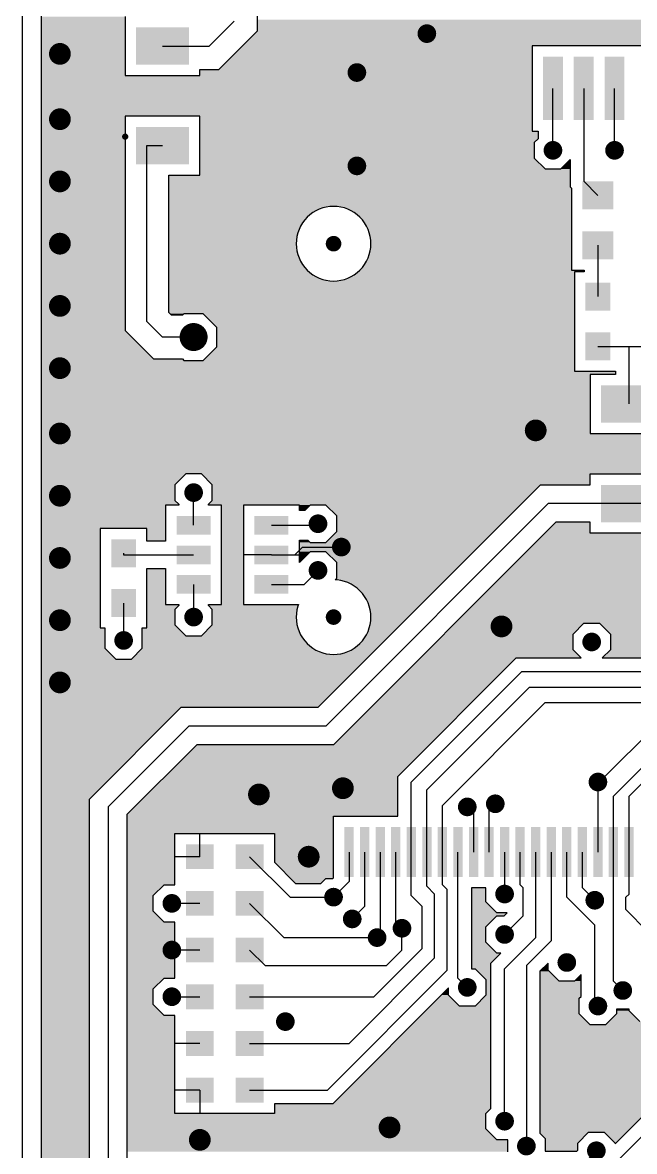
# Model space of a CAD drawing. Extents: x 295 to 953, y 10 to 290.
# Drawn here: x 552.5 to 591.8, y 123.7 to 196.2 of the extents above; entities that cross this region are included whole.
import ezdxf

# ---------------------------------------------------------------- set-up
doc = ezdxf.new("R2010")
doc.units = 0
doc.header["$LTSCALE"] = 5
doc.header["$MEASUREMENT"] = 0
doc.layers.get('0').update_dxf_attribs({"linetype": 'CONTINUOUS', "lineweight": 25})
doc.layers.add('16_COMP_GBR', color=4, linetype='CONTINUOUS')

msp = doc.modelspace()

# ---------------------------------------------------------------- linework, layer by layer
at = {"color": 7}
for points, const_width in [([(578.178, 195.5, 1), (578.778, 195.5, 1)], 0.6), ([(554.528, 194.2, 1), (555.228, 194.2, 1)], 0.7), ([(573.678, 193, 1), (574.278, 193, 1)], 0.6), ([(554.528, 190, 1), (555.228, 190, 1)], 0.7), ([(558.978, 188.88, 1), (559.178, 188.88, 1)], 0.2), ([(586.288, 188, 1), (586.888, 188, 1)], 0.6), ([(590.248, 188, 1), (590.848, 188, 1)], 0.6), ([(573.678, 187, 1), (574.278, 187, 1)], 0.6), ([(554.528, 186, 1), (555.228, 186, 1)], 0.7), ([(554.528, 182, 1), (555.228, 182, 1)], 0.7), ([(572.228, 182, 1), (572.728, 182, 1)], 0.5), ([(554.528, 178, 1), (555.228, 178, 1)], 0.7), ([(563.028, 176, 1), (563.928, 176, 1)], 0.9), ([(554.528, 174, 1), (555.228, 174, 1)], 0.7), ([(585.128, 170, 1), (585.828, 170, 1)], 0.7), ([(554.528, 169.8, 1), (555.228, 169.8, 1)], 0.7), ([(554.528, 165.8, 1), (555.228, 165.8, 1)], 0.7), ([(563.178, 166, 1), (563.778, 166, 1)], 0.6), ([(571.178, 164, 1), (571.778, 164, 1)], 0.6), ([(572.678, 162.5, 1), (573.278, 162.5, 1)], 0.6), ([(554.528, 161.8, 1), (555.228, 161.8, 1)], 0.7), ([(571.178, 161, 1), (571.778, 161, 1)], 0.6), ([(554.528, 157.8, 1), (555.228, 157.8, 1)], 0.7), ([(563.178, 158, 1), (563.778, 158, 1)], 0.6), ([(572.228, 158, 1), (572.728, 158, 1)], 0.5), ([(582.928, 157.4, 1), (583.628, 157.4, 1)], 0.7), ([(558.678, 156.5, 1), (559.278, 156.5, 1)], 0.6), ([(588.778, 156.4, 1), (589.378, 156.4, 1)], 0.6), ([(554.528, 153.8, 1), (555.228, 153.8, 1)], 0.7), ([(567.328, 146.6, 1), (568.028, 146.6, 1)], 0.7), ([(572.728, 147, 1), (573.428, 147, 1)], 0.7), ([(589.178, 147.4, 1), (589.778, 147.4, 1)], 0.6), ([(582.578, 146, 1), (583.178, 146, 1)], 0.6), ([(580.778, 145.8, 1), (581.378, 145.8, 1)], 0.6), ([(570.528, 142.6, 1), (571.228, 142.6, 1)], 0.7), ([(583.178, 140.2, 1), (583.778, 140.2, 1)], 0.6), ([(561.778, 139.6, 1), (562.378, 139.6, 1)], 0.6), ([(572.178, 140, 1), (572.778, 140, 1)], 0.6), ([(588.978, 139.8, 1), (589.578, 139.8, 1)], 0.6), ([(573.378, 138.6, 1), (573.978, 138.6, 1)], 0.6), ([(576.578, 138, 1), (577.178, 138, 1)], 0.6), ([(574.978, 137.4, 1), (575.578, 137.4, 1)], 0.6), ([(583.178, 137.6, 1), (583.778, 137.6, 1)], 0.6), ([(561.778, 136.6, 1), (562.378, 136.6, 1)], 0.6), ([(587.178, 135.8, 1), (587.778, 135.8, 1)], 0.6), ([(580.778, 134.2, 1), (581.378, 134.2, 1)], 0.6), ([(590.778, 134, 1), (591.378, 134, 1)], 0.6), ([(561.778, 133.6, 1), (562.378, 133.6, 1)], 0.6), ([(589.178, 133, 1), (589.778, 133, 1)], 0.6), ([(569.078, 132, 1), (569.678, 132, 1)], 0.6), ([(575.728, 125.2, 1), (576.428, 125.2, 1)], 0.7), ([(583.178, 125.6, 1), (583.778, 125.6, 1)], 0.6), ([(563.528, 124.4, 1), (564.228, 124.4, 1)], 0.7), ([(584.578, 124, 1), (585.178, 124, 1)], 0.6), ([(589.078, 123.7, 1), (589.678, 123.7, 1)], 0.6)]:
    msp.add_lwpolyline(points, format="xyb", close=True, dxfattribs=dict(at, const_width=const_width))
for points in [[(563.178, 195.9), (563.178, 193.5), (559.778, 195.9), (559.778, 193.5)], [(587.228, 194.011), (587.228, 189.941), (585.948, 194.011), (585.948, 189.941)], [(589.208, 194.011), (589.208, 189.941), (587.928, 194.011), (587.928, 189.941)], [(591.188, 194.011), (591.188, 189.941), (589.908, 194.011), (589.908, 189.941)], [(563.178, 189.5), (563.178, 187.1), (559.778, 189.5), (559.778, 187.1)], [(590.478, 186), (590.478, 184.2), (588.478, 186), (588.478, 184.2)], [(590.478, 182.8), (590.478, 181), (588.478, 182.8), (588.478, 181)], [(590.278, 179.5), (590.278, 177.7), (588.678, 179.5), (588.678, 177.7)], [(590.278, 176.3), (590.278, 174.5), (588.678, 176.3), (588.678, 174.5)], [(593.278, 172.9), (593.278, 170.5), (589.678, 172.9), (589.678, 170.5)], [(593.278, 166.5), (593.278, 164.1), (589.678, 166.5), (589.678, 164.1)], [(564.578, 164.5), (564.578, 163.3), (562.378, 164.5), (562.378, 163.3)], [(569.578, 164.5), (569.578, 163.3), (567.378, 164.5), (567.378, 163.3)], [(559.778, 163), (559.778, 161.2), (558.178, 163), (558.178, 161.2)], [(564.578, 162.6), (564.578, 161.4), (562.378, 162.6), (562.378, 161.4)], [(569.578, 162.6), (569.578, 161.4), (567.378, 162.6), (567.378, 161.4)], [(564.578, 160.7), (564.578, 159.5), (562.378, 160.7), (562.378, 159.5)], [(569.578, 160.7), (569.578, 159.5), (567.378, 160.7), (567.378, 159.5)], [(559.778, 159.8), (559.778, 158), (558.178, 159.8), (558.178, 158)], [(573.778, 144.5), (573.778, 141.3), (573.178, 144.5), (573.178, 141.3)], [(574.778, 144.5), (574.778, 141.3), (574.178, 144.5), (574.178, 141.3)], [(575.778, 144.5), (575.778, 141.3), (575.178, 144.5), (575.178, 141.3)], [(576.778, 144.5), (576.778, 141.3), (576.178, 144.5), (576.178, 141.3)], [(577.778, 144.5), (577.778, 141.3), (577.178, 144.5), (577.178, 141.3)], [(578.778, 144.5), (578.778, 141.3), (578.178, 144.5), (578.178, 141.3)], [(579.778, 144.5), (579.778, 141.3), (579.178, 144.5), (579.178, 141.3)], [(580.778, 144.5), (580.778, 141.3), (580.178, 144.5), (580.178, 141.3)], [(581.778, 144.5), (581.778, 141.3), (581.178, 144.5), (581.178, 141.3)], [(582.778, 144.5), (582.778, 141.3), (582.178, 144.5), (582.178, 141.3)], [(583.778, 144.5), (583.778, 141.3), (583.178, 144.5), (583.178, 141.3)], [(584.778, 144.5), (584.778, 141.3), (584.178, 144.5), (584.178, 141.3)], [(585.778, 144.5), (585.778, 141.3), (585.178, 144.5), (585.178, 141.3)], [(586.778, 144.5), (586.778, 141.3), (586.178, 144.5), (586.178, 141.3)], [(587.778, 144.5), (587.778, 141.3), (587.178, 144.5), (587.178, 141.3)], [(588.778, 144.5), (588.778, 141.3), (588.178, 144.5), (588.178, 141.3)], [(589.778, 144.5), (589.778, 141.3), (589.178, 144.5), (589.178, 141.3)], [(590.778, 144.5), (590.778, 141.3), (590.178, 144.5), (590.178, 141.3)], [(591.778, 144.5), (591.778, 141.3), (591.178, 144.5), (591.178, 141.3)], [(564.778, 143.4), (564.778, 141.8), (562.978, 143.4), (562.978, 141.8)], [(567.978, 143.4), (567.978, 141.8), (566.178, 143.4), (566.178, 141.8)], [(564.778, 140.4), (564.778, 138.8), (562.978, 140.4), (562.978, 138.8)], [(567.978, 140.4), (567.978, 138.8), (566.178, 140.4), (566.178, 138.8)], [(564.778, 137.4), (564.778, 135.8), (562.978, 137.4), (562.978, 135.8)], [(567.978, 137.4), (567.978, 135.8), (566.178, 137.4), (566.178, 135.8)], [(564.778, 134.4), (564.778, 132.8), (562.978, 134.4), (562.978, 132.8)], [(567.978, 134.4), (567.978, 132.8), (566.178, 134.4), (566.178, 132.8)], [(564.778, 131.4), (564.778, 129.8), (562.978, 131.4), (562.978, 129.8)], [(567.978, 131.4), (567.978, 129.8), (566.178, 131.4), (566.178, 129.8)], [(564.778, 128.4), (564.778, 126.8), (562.978, 128.4), (562.978, 126.8)], [(567.978, 128.4), (567.978, 126.8), (566.178, 128.4), (566.178, 126.8)]]:
    msp.add_solid(points, dxfattribs=at)
at = {"layer": '16_COMP_GBR', "color": 7}
for p, q in [((552.478, 85), (552.478, 255)), ((553.678, 230.918), (553.678, 110.582)), ((567.578, 195.678), (567.578, 197.8)), ((559.078, 196.6), (559.078, 192.8)), ((566.078, 196.3), (564.478, 194.7)), ((565.1, 193.2), (567.578, 195.678)), ((561.478, 194.7), (564.478, 194.7)), ((585.248, 194.71), (585.248, 189.24)), ((609.708, 194.71), (585.248, 194.71)), ((563.878, 193.2), (565.1, 193.2)), ((563.878, 192.8), (563.878, 193.2)), ((559.078, 192.8), (563.878, 192.8)), ((586.588, 188), (586.588, 191.976)), ((588.568, 191.976), (588.568, 186.01)), ((590.548, 188), (590.548, 191.976)), ((559.078, 190.2), (559.078, 188.88)), ((563.878, 190.2), (559.078, 190.2)), ((563.878, 186.4), (563.878, 190.2)), ((559.078, 188.88), (559.078, 176.42)), ((585.248, 189.24), (585.638, 189.24)), ((585.638, 188.748), (585.388, 188.498)), ((585.638, 189.24), (585.638, 188.748)), ((560.478, 188.3), (561.478, 188.3)), ((560.478, 177), (560.478, 188.3)), ((585.388, 188.498), (585.388, 187.502)), ((585.388, 187.502), (586.09, 186.8)), ((587.086, 186.8), (587.692, 187.408)), ((587.692, 187.408), (587.692, 185.648)), ((586.09, 186.8), (587.086, 186.8)), ((561.878, 186.4), (563.878, 186.4)), ((561.878, 177.58), (561.878, 186.4)), ((589.478, 185.1), (588.568, 186.01)), ((587.692, 185.648), (587.778, 185.562)), ((587.778, 185.562), (587.778, 180.3)), ((571.782, 184.298), (571.56, 184.218)), ((572.01, 184.354), (571.782, 184.298)), ((572.242, 184.39), (572.01, 184.354)), ((572.478, 184.4), (572.242, 184.39)), ((572.714, 184.39), (572.478, 184.4)), ((572.946, 184.354), (572.714, 184.39)), ((573.176, 184.298), (572.946, 184.354)), ((573.396, 184.218), (573.176, 184.298)), ((570.78, 183.698), (570.622, 183.524)), ((570.956, 183.856), (570.78, 183.698)), ((571.144, 183.996), (570.956, 183.856)), ((571.346, 184.118), (571.144, 183.996)), ((571.56, 184.218), (571.346, 184.118)), ((573.61, 184.118), (573.396, 184.218)), ((573.812, 183.996), (573.61, 184.118)), ((574.002, 183.856), (573.812, 183.996)), ((574.176, 183.698), (574.002, 183.856)), ((574.334, 183.524), (574.176, 183.698)), ((570.26, 182.918), (570.18, 182.698)), ((570.36, 183.132), (570.26, 182.918)), ((570.482, 183.334), (570.36, 183.132)), ((570.622, 183.524), (570.482, 183.334)), ((574.474, 183.334), (574.334, 183.524)), ((574.596, 183.132), (574.474, 183.334)), ((574.696, 182.918), (574.596, 183.132)), ((574.776, 182.698), (574.696, 182.918)), ((570.088, 182.236), (570.078, 182)), ((570.124, 182.468), (570.088, 182.236)), ((570.18, 182.698), (570.124, 182.468)), ((574.832, 182.468), (574.776, 182.698)), ((574.868, 182.236), (574.832, 182.468)), ((574.878, 182), (574.868, 182.236)), ((570.078, 182), (570.088, 181.764)), ((570.088, 181.764), (570.124, 181.532)), ((570.124, 181.532), (570.18, 181.304)), ((574.776, 181.304), (574.832, 181.532)), ((574.832, 181.532), (574.868, 181.764)), ((574.868, 181.764), (574.878, 182)), ((589.478, 181.9), (589.478, 178.6)), ((570.18, 181.304), (570.26, 181.082)), ((570.26, 181.082), (570.36, 180.868)), ((570.36, 180.868), (570.482, 180.666)), ((570.482, 180.666), (570.622, 180.478)), ((574.334, 180.478), (574.474, 180.666)), ((574.474, 180.666), (574.596, 180.868)), ((574.596, 180.868), (574.696, 181.082)), ((574.696, 181.082), (574.776, 181.304)), ((570.622, 180.478), (570.78, 180.302)), ((570.78, 180.302), (570.956, 180.144)), ((570.956, 180.144), (571.144, 180.004)), ((571.144, 180.004), (571.346, 179.882)), ((573.61, 179.882), (573.812, 180.004)), ((573.812, 180.004), (574.002, 180.144)), ((574.002, 180.144), (574.176, 180.302)), ((574.176, 180.302), (574.334, 180.478)), ((587.778, 180.3), (588.602, 180.3)), ((587.978, 180.2), (587.978, 173.8)), ((588.602, 180.2), (587.978, 180.2)), ((588.602, 180.3), (588.602, 180.2)), ((571.346, 179.882), (571.56, 179.782)), ((571.56, 179.782), (571.782, 179.702)), ((571.782, 179.702), (571.976, 179.654)), ((571.976, 179.654), (572.01, 179.646)), ((572.01, 179.646), (572.242, 179.61)), ((572.242, 179.61), (572.478, 179.6)), ((572.478, 179.6), (572.714, 179.61)), ((572.714, 179.61), (572.946, 179.646)), ((572.946, 179.646), (573.176, 179.702)), ((573.176, 179.702), (573.396, 179.782)), ((573.396, 179.782), (573.61, 179.882)), ((562.058, 177.4), (561.878, 177.58)), ((562.756, 177.4), (562.058, 177.4)), ((562.856, 177.5), (562.756, 177.4)), ((564.1, 177.5), (562.856, 177.5)), ((564.978, 176.622), (564.1, 177.5)), ((559.078, 176.42), (560.898, 174.6)), ((560.478, 177), (561.478, 176)), ((564.978, 175.378), (564.978, 176.622)), ((563.478, 176), (561.478, 176)), ((564.1, 174.5), (564.978, 175.378)), ((589.478, 175.4), (591.478, 175.4)), ((591.478, 175.4), (593.478, 175.4)), ((591.478, 171.7), (591.478, 175.4)), ((560.898, 174.6), (562.756, 174.6)), ((562.756, 174.6), (562.856, 174.5)), ((562.856, 174.5), (564.1, 174.5)), ((587.978, 173.8), (590.602, 173.8)), ((588.978, 173.6), (588.978, 169.8)), ((590.602, 173.6), (588.978, 173.6)), ((590.602, 173.8), (590.602, 173.6)), ((588.978, 169.8), (593.978, 169.8)), ((562.98, 167.2), (562.278, 166.498)), ((563.976, 167.2), (562.98, 167.2)), ((564.678, 166.498), (563.976, 167.2)), ((588.978, 167.2), (593.978, 167.2)), ((588.978, 166.5), (588.978, 167.2)), ((562.278, 166.498), (562.278, 165.502)), ((564.678, 165.502), (564.678, 166.498)), ((571.48, 152.2), (585.78, 166.5)), ((585.78, 166.5), (588.978, 166.5)), ((562.278, 165.502), (562.528, 165.252)), ((563.478, 163.9), (563.478, 166)), ((564.428, 165.252), (564.678, 165.502)), ((561.678, 165.2), (561.678, 162.876)), ((562.528, 165.2), (561.678, 165.2)), ((562.528, 165.252), (562.528, 165.2)), ((564.428, 165.2), (564.428, 165.252)), ((565.278, 165.2), (564.428, 165.2)), ((565.278, 158.8), (565.278, 165.2)), ((566.678, 165.2), (566.678, 158.8)), ((570.278, 165.2), (566.678, 165.2)), ((570.278, 164.85), (570.278, 165.2)), ((570.63, 164.85), (570.278, 164.85)), ((570.98, 165.2), (570.63, 164.85)), ((571.976, 165.2), (570.98, 165.2)), ((572.678, 164.498), (571.976, 165.2)), ((571.978, 151), (586.278, 165.3)), ((591.478, 165.3), (586.278, 165.3)), ((603.478, 165.3), (591.478, 165.3)), ((571.478, 164), (571.378, 163.9)), ((586.776, 164.1), (572.476, 149.8)), ((572.678, 163.502), (572.678, 164.498)), ((588.978, 164.1), (586.776, 164.1)), ((588.978, 163.4), (588.978, 164.1)), ((557.478, 163.7), (557.478, 157.3)), ((560.478, 163.7), (557.478, 163.7)), ((560.478, 162.876), (560.478, 163.7)), ((568.478, 163.9), (571.378, 163.9)), ((571.976, 162.8), (572.678, 163.502)), ((593.978, 163.4), (588.978, 163.4)), ((561.678, 162.876), (560.478, 162.876)), ((570.278, 162.95), (570.83, 162.95)), ((570.278, 161.498), (570.278, 162.95)), ((570.83, 162.95), (570.98, 162.8)), ((570.98, 162.8), (571.976, 162.8)), ((558.978, 162.1), (558.978, 162)), ((558.978, 162), (563.478, 162)), ((568.478, 162), (566.678, 162)), ((568.478, 162), (569.978, 162)), ((568.478, 162), (570.278, 162)), ((570.478, 162.5), (569.978, 162)), ((570.98, 162.2), (570.278, 161.498)), ((570.478, 162.5), (572.978, 162.5)), ((571.976, 162.2), (570.98, 162.2)), ((572.678, 161.498), (571.976, 162.2)), ((560.478, 161.124), (561.678, 161.124)), ((560.478, 157.3), (560.478, 161.124)), ((561.678, 161.124), (561.678, 158.8)), ((572.678, 160.502), (572.678, 161.498)), ((571.478, 161), (570.578, 160.1)), ((572.572, 160.396), (572.678, 160.502)), ((572.714, 160.39), (572.572, 160.396)), ((572.946, 160.354), (572.714, 160.39)), ((573.176, 160.298), (572.946, 160.354)), ((563.478, 160.1), (563.478, 158)), ((568.478, 160.1), (570.578, 160.1)), ((573.396, 160.218), (573.176, 160.298)), ((573.61, 160.118), (573.396, 160.218)), ((573.812, 159.996), (573.61, 160.118)), ((574.002, 159.856), (573.812, 159.996)), ((574.176, 159.698), (574.002, 159.856)), ((574.334, 159.524), (574.176, 159.698)), ((558.978, 158.9), (558.978, 156.5)), ((574.474, 159.334), (574.334, 159.524)), ((574.596, 159.132), (574.474, 159.334)), ((574.696, 158.918), (574.596, 159.132)), ((574.776, 158.698), (574.696, 158.918)), ((561.678, 158.8), (562.528, 158.8)), ((562.528, 158.748), (562.278, 158.498)), ((562.278, 158.498), (562.278, 157.502)), ((562.528, 158.8), (562.528, 158.748)), ((564.428, 158.8), (565.278, 158.8)), ((564.428, 158.748), (564.428, 158.8)), ((564.678, 158.498), (564.428, 158.748)), ((564.678, 157.502), (564.678, 158.498)), ((566.678, 158.8), (570.218, 158.8)), ((570.088, 158.236), (570.078, 158)), ((570.124, 158.468), (570.088, 158.236)), ((570.18, 158.698), (570.124, 158.468)), ((570.218, 158.8), (570.18, 158.698)), ((574.832, 158.468), (574.776, 158.698)), ((574.868, 158.236), (574.832, 158.468)), ((574.878, 158), (574.868, 158.236)), ((562.278, 157.502), (562.98, 156.8)), ((563.976, 156.8), (564.678, 157.502)), ((570.078, 158), (570.088, 157.764)), ((570.088, 157.764), (570.124, 157.532)), ((570.124, 157.532), (570.18, 157.304)), ((574.776, 157.304), (574.832, 157.532)), ((574.832, 157.532), (574.868, 157.764)), ((574.868, 157.764), (574.878, 158)), ((587.878, 156.898), (588.58, 157.6)), ((588.58, 157.6), (589.576, 157.6)), ((589.576, 157.6), (590.278, 156.898)), ((557.478, 157.3), (557.778, 157.3)), ((557.778, 157.3), (557.778, 156.002)), ((560.178, 157.3), (560.478, 157.3)), ((560.178, 156.002), (560.178, 157.3)), ((562.98, 156.8), (563.976, 156.8)), ((570.18, 157.304), (570.26, 157.082)), ((570.26, 157.082), (570.36, 156.868)), ((570.36, 156.868), (570.482, 156.666)), ((574.474, 156.666), (574.596, 156.868)), ((574.596, 156.868), (574.696, 157.082)), ((574.696, 157.082), (574.776, 157.304)), ((587.878, 155.902), (587.878, 156.898)), ((590.278, 156.898), (590.278, 155.902)), ((557.778, 156.002), (558.48, 155.3)), ((559.476, 155.3), (560.178, 156.002)), ((570.482, 156.666), (570.622, 156.478)), ((570.622, 156.478), (570.78, 156.302)), ((570.78, 156.302), (570.956, 156.144)), ((570.956, 156.144), (571.144, 156.004)), ((571.144, 156.004), (571.346, 155.882)), ((573.61, 155.882), (573.812, 156.004)), ((573.812, 156.004), (574.002, 156.144)), ((574.002, 156.144), (574.176, 156.302)), ((574.176, 156.302), (574.334, 156.478)), ((574.334, 156.478), (574.474, 156.666)), ((558.48, 155.3), (559.476, 155.3)), ((571.346, 155.882), (571.56, 155.782)), ((571.56, 155.782), (571.782, 155.702)), ((571.782, 155.702), (572.01, 155.646)), ((572.01, 155.646), (572.242, 155.61)), ((572.242, 155.61), (572.478, 155.6)), ((572.478, 155.6), (572.714, 155.61)), ((572.714, 155.61), (572.946, 155.646)), ((572.946, 155.646), (573.176, 155.702)), ((573.176, 155.702), (573.396, 155.782)), ((573.396, 155.782), (573.61, 155.882)), ((576.602, 147.762), (584.216, 155.376)), ((584.216, 155.376), (588.406, 155.376)), ((588.406, 155.376), (587.878, 155.902)), ((590.278, 155.902), (589.75, 155.376)), ((589.75, 155.376), (603.04, 155.376)), ((584.578, 154.5), (577.478, 147.4)), ((584.578, 154.5), (602.678, 154.5)), ((585.078, 153.5), (578.478, 146.9)), ((585.078, 153.5), (602.078, 153.5)), ((586.078, 152.5), (579.478, 145.9)), ((586.078, 152.5), (601.978, 152.5)), ((556.778, 146.298), (562.68, 152.2)), ((562.68, 152.2), (571.48, 152.2)), ((557.978, 145.8), (563.178, 151)), ((571.978, 151), (563.178, 151)), ((589.478, 147.3), (593.678, 151.5)), ((594.478, 150.5), (590.478, 146.5)), ((563.676, 149.8), (559.178, 145.302)), ((572.476, 149.8), (563.676, 149.8)), ((594.478, 149.5), (591.478, 146.5)), ((576.602, 145.2), (576.602, 147.762)), ((577.478, 142.9), (577.478, 147.4)), ((589.478, 147.4), (589.478, 147.3)), ((589.478, 147.3), (589.478, 142.9)), ((578.478, 142.9), (578.478, 146.9)), ((556.778, 108.2), (556.778, 146.298)), ((579.478, 142.9), (579.478, 145.9)), ((582.878, 146), (582.478, 145.6)), ((590.478, 142.9), (590.478, 146.5)), ((591.478, 142.9), (591.478, 146.5)), ((557.978, 145.8), (557.978, 90)), ((559.178, 145.302), (559.178, 108.2)), ((572.478, 145.2), (576.602, 145.2)), ((572.478, 141.238), (572.478, 145.2)), ((581.078, 145.8), (581.478, 145.4)), ((581.478, 145.4), (581.478, 142.9)), ((582.478, 142.9), (582.478, 145.6)), ((562.278, 144.1), (568.678, 144.1)), ((562.278, 140.8), (562.278, 144.1)), ((563.878, 142.6), (563.878, 144.1)), ((568.678, 144.1), (568.678, 142.238)), ((563.878, 142.6), (562.278, 142.6)), ((567.078, 142.6), (569.678, 140)), ((568.678, 142.238), (570.04, 140.876)), ((573.478, 142.9), (573.478, 141)), ((574.478, 142.9), (574.478, 139.4)), ((575.478, 142.9), (575.478, 137.4)), ((576.478, 138.4), (576.478, 142.9)), ((577.478, 140.1), (577.478, 142.9)), ((578.478, 140.7), (578.478, 142.9)), ((579.478, 140.8), (579.478, 142.9)), ((580.478, 134.8), (580.478, 142.9)), ((583.478, 142.9), (583.478, 140.2)), ((584.478, 140.8), (584.478, 142.9)), ((585.478, 137.4), (585.478, 142.9)), ((586.478, 142.9), (586.478, 137.2)), ((587.478, 140), (587.478, 142.9)), ((588.478, 140.6), (588.478, 142.9)), ((590.478, 134.6), (590.478, 142.9)), ((591.478, 140.2), (591.478, 142.9)), ((560.878, 140.098), (561.58, 140.8)), ((561.58, 140.8), (562.278, 140.8)), ((570.04, 140.876), (571.656, 140.876)), ((571.656, 140.876), (571.98, 141.2)), ((571.98, 141.2), (572.44, 141.2)), ((572.44, 141.2), (572.478, 141.238)), ((572.478, 140), (573.478, 141)), ((579.478, 140.8), (579.778, 140.5)), ((584.478, 140.8), (584.678, 140.6)), ((560.878, 139.102), (560.878, 140.098)), ((577.478, 140.1), (578.178, 139.4)), ((578.478, 140.7), (578.978, 140.2)), ((578.978, 136.1), (578.978, 140.2)), ((579.778, 135.3), (579.778, 140.5)), ((581.354, 140.6), (581.354, 135.4)), ((582.278, 140.6), (581.354, 140.6)), ((582.278, 139.702), (582.278, 140.6)), ((584.678, 138.8), (584.678, 140.6)), ((589.278, 139.8), (588.478, 140.6)), ((591.478, 140.2), (591.278, 140)), ((563.878, 139.6), (562.078, 139.6)), ((567.078, 139.6), (569.278, 137.4)), ((569.678, 140), (572.478, 140)), ((573.678, 138.6), (574.478, 139.4)), ((578.178, 136.7), (578.178, 139.4)), ((582.98, 139), (582.278, 139.702)), ((587.478, 140), (589.278, 138.2)), ((591.278, 139.2), (591.278, 140)), ((561.58, 138.4), (560.878, 139.102)), ((582.278, 138.098), (582.98, 138.8)), ((583.64, 139), (582.98, 139)), ((582.98, 138.8), (583.44, 138.8)), ((583.44, 138.8), (583.64, 139)), ((583.478, 137.6), (584.678, 138.8)), ((591.278, 139.2), (592.678, 137.8)), ((562.278, 138.4), (561.58, 138.4)), ((562.278, 134.8), (562.278, 138.4)), ((576.878, 138), (576.478, 138.4)), ((576.878, 136.6), (576.878, 138)), ((582.278, 137.102), (582.278, 138.098)), ((589.278, 133), (589.278, 138.2)), ((569.278, 137.4), (575.278, 137.4)), ((575.478, 137.4), (575.278, 137.4)), ((585.478, 137.4), (583.478, 135.4)), ((584.878, 135.6), (586.478, 137.2)), ((563.878, 136.6), (562.278, 136.6)), ((567.078, 136.6), (568.078, 135.6)), ((578.178, 136.7), (575.078, 133.6)), ((576.878, 136.6), (575.878, 135.6)), ((582.98, 136.4), (582.278, 137.102)), ((578.978, 136.1), (573.478, 130.6)), ((582.602, 135.762), (583.24, 136.4)), ((582.602, 126.422), (582.602, 135.762)), ((583.24, 136.4), (582.98, 136.4)), ((586.278, 135.762), (585.754, 135.238)), ((586.278, 135.302), (586.278, 135.762)), ((568.078, 135.6), (575.878, 135.6)), ((579.778, 135.3), (572.078, 127.6)), ((581.354, 135.4), (581.576, 135.4)), ((581.576, 135.4), (582.278, 134.698)), ((583.478, 125.6), (583.478, 135.4)), ((584.878, 135.6), (584.878, 124)), ((585.754, 135.238), (585.754, 124.822)), ((586.98, 134.6), (586.278, 135.302)), ((588.402, 135.028), (587.976, 134.6)), ((588.402, 133.622), (588.402, 135.028)), ((560.878, 134.098), (561.58, 134.8)), ((561.58, 134.8), (562.278, 134.8)), ((581.078, 134.2), (580.478, 134.8)), ((582.278, 134.698), (582.278, 133.702)), ((587.976, 134.6), (586.98, 134.6)), ((591.078, 134), (590.478, 134.6)), ((560.878, 133.102), (560.878, 134.098)), ((562.078, 133.6), (563.878, 133.6)), ((567.078, 133.6), (575.078, 133.6)), ((579.878, 134.162), (572.44, 126.724)), ((579.878, 133.702), (579.878, 134.162)), ((580.58, 133), (579.878, 133.702)), ((582.278, 133.702), (581.576, 133)), ((588.278, 133.498), (588.402, 133.622)), ((561.58, 132.4), (560.878, 133.102)), ((581.576, 133), (580.58, 133)), ((588.278, 132.502), (588.278, 133.498)), ((589.478, 133), (589.278, 133)), ((590.578, 124.138), (599.316, 132.876)), ((590.678, 132.8), (590.678, 132.502)), ((591.478, 132.8), (590.678, 132.8)), ((591.478, 132.702), (591.478, 132.8)), ((562.278, 132.4), (561.58, 132.4)), ((562.278, 126.1), (562.278, 132.4)), ((588.98, 131.8), (588.278, 132.502)), ((590.678, 132.502), (589.976, 131.8)), ((592.18, 132), (591.478, 132.702)), ((599.678, 132), (578.478, 110.8)), ((589.976, 131.8), (588.98, 131.8)), ((563.878, 130.6), (562.278, 130.6)), ((567.078, 130.6), (573.478, 130.6)), ((563.878, 127.6), (562.278, 127.6)), ((563.878, 127.6), (563.878, 126.1)), ((567.078, 127.6), (572.078, 127.6)), ((568.678, 126.724), (568.678, 126.1)), ((572.44, 126.724), (568.678, 126.724)), ((582.278, 126.098), (582.602, 126.422)), ((568.678, 126.1), (562.278, 126.1)), ((582.278, 125.102), (582.278, 126.098)), ((582.98, 124.4), (582.278, 125.102)), ((585.754, 124.822), (586.078, 124.498)), ((588.178, 124.198), (588.88, 124.9)), ((588.88, 124.9), (589.876, 124.9)), ((589.876, 124.9), (590.578, 124.198)), ((583.678, 124.4), (582.98, 124.4)), ((583.678, 123.638), (583.678, 124.4)), ((586.078, 124.498), (586.078, 123.676)), ((588.178, 123.738), (588.178, 124.198)), ((590.578, 124.198), (590.578, 124.138)), ((586.078, 123.676), (588.116, 123.676)), ((588.116, 123.676), (588.178, 123.738)), ((589.378, 123.7), (588.478, 122.8))]:
    msp.add_line(p, q, dxfattribs=at)
for points in [[(553.678, 192.8), (553.678, 196.6), (559.078, 192.8), (559.078, 196.6)], [(567.578, 195.698), (567.578, 196.4), (622.078, 195.698), (622.78, 196.4)], [(566.61, 194.71), (567.578, 195.678), (622.078, 194.71), (622.078, 195.678)], [(567.578, 195.678), (567.578, 195.698), (622.078, 195.678), (622.078, 195.698)], [(565.1, 193.2), (566.61, 194.71), (585.248, 193.2), (585.248, 194.71)], [(566.61, 194.71), (566.61, 194.71), (585.248, 194.71), (609.708, 194.71)], [(563.878, 192.8), (563.878, 193.2), (585.248, 192.8), (585.248, 193.2)], [(553.678, 190.2), (553.678, 192.8), (585.248, 190.2), (585.248, 192.8)], [(553.678, 176.42), (553.678, 190.2), (559.078, 176.42), (559.078, 190.2)], [(553.678, 190.2), (553.678, 190.2), (559.078, 190.2), (563.878, 190.2)], [(563.878, 189.24), (563.878, 190.2), (585.248, 189.24), (585.248, 190.2)], [(563.878, 188.748), (563.878, 189.24), (585.638, 188.748), (585.638, 189.24)], [(563.878, 189.24), (563.878, 189.24), (585.638, 189.24), (585.248, 189.24)], [(563.878, 188.498), (563.878, 188.748), (585.388, 188.498), (585.638, 188.748)], [(563.878, 187.502), (563.878, 188.498), (585.388, 187.502), (585.388, 188.498)], [(563.878, 186.8), (563.878, 187.502), (586.09, 186.8), (585.388, 187.502)], [(587.086, 186.8), (587.692, 187.408), (587.692, 186.8), (587.692, 187.408)], [(563.878, 186.4), (563.878, 186.8), (587.692, 186.4), (587.692, 186.8)], [(561.878, 185.648), (561.878, 186.4), (587.692, 185.648), (587.692, 186.4)], [(561.878, 185.562), (561.878, 185.648), (587.778, 185.562), (587.692, 185.648)], [(561.878, 184.4), (561.878, 185.562), (587.778, 184.4), (587.778, 185.562)], [(561.878, 184.39), (561.878, 184.4), (572.242, 184.39), (572.478, 184.4)], [(561.878, 184.354), (561.878, 184.39), (572.01, 184.354), (572.242, 184.39)], [(561.878, 184.298), (561.878, 184.354), (571.782, 184.298), (572.01, 184.354)], [(561.878, 184.218), (561.878, 184.298), (571.56, 184.218), (571.782, 184.298)], [(572.714, 184.39), (572.478, 184.4), (587.778, 184.39), (587.778, 184.4)], [(572.946, 184.354), (572.714, 184.39), (587.778, 184.354), (587.778, 184.39)], [(573.176, 184.298), (572.946, 184.354), (587.778, 184.298), (587.778, 184.354)], [(573.396, 184.218), (573.176, 184.298), (587.778, 184.218), (587.778, 184.298)], [(561.878, 184.118), (561.878, 184.218), (571.346, 184.118), (571.56, 184.218)], [(561.878, 183.996), (561.878, 184.118), (571.144, 183.996), (571.346, 184.118)], [(561.878, 183.856), (561.878, 183.996), (570.956, 183.856), (571.144, 183.996)], [(561.878, 183.698), (561.878, 183.856), (570.78, 183.698), (570.956, 183.856)], [(561.878, 183.524), (561.878, 183.698), (570.622, 183.524), (570.78, 183.698)], [(573.61, 184.118), (573.396, 184.218), (587.778, 184.118), (587.778, 184.218)], [(573.812, 183.996), (573.61, 184.118), (587.778, 183.996), (587.778, 184.118)], [(574.002, 183.856), (573.812, 183.996), (587.778, 183.856), (587.778, 183.996)], [(574.176, 183.698), (574.002, 183.856), (587.778, 183.698), (587.778, 183.856)], [(574.334, 183.524), (574.176, 183.698), (587.778, 183.524), (587.778, 183.698)], [(561.878, 183.334), (561.878, 183.524), (570.482, 183.334), (570.622, 183.524)], [(561.878, 183.132), (561.878, 183.334), (570.36, 183.132), (570.482, 183.334)], [(561.878, 182.918), (561.878, 183.132), (570.26, 182.918), (570.36, 183.132)], [(561.878, 182.698), (561.878, 182.918), (570.18, 182.698), (570.26, 182.918)], [(574.474, 183.334), (574.334, 183.524), (587.778, 183.334), (587.778, 183.524)], [(574.596, 183.132), (574.474, 183.334), (587.778, 183.132), (587.778, 183.334)], [(574.696, 182.918), (574.596, 183.132), (587.778, 182.918), (587.778, 183.132)], [(574.776, 182.698), (574.696, 182.918), (587.778, 182.698), (587.778, 182.918)], [(561.878, 182.468), (561.878, 182.698), (570.124, 182.468), (570.18, 182.698)], [(561.878, 182.236), (561.878, 182.468), (570.088, 182.236), (570.124, 182.468)], [(561.878, 182), (561.878, 182.236), (570.078, 182), (570.088, 182.236)], [(574.832, 182.468), (574.776, 182.698), (587.778, 182.468), (587.778, 182.698)], [(574.868, 182.236), (574.832, 182.468), (587.778, 182.236), (587.778, 182.468)], [(574.878, 182), (574.868, 182.236), (587.778, 182), (587.778, 182.236)], [(561.878, 181.764), (561.878, 182), (570.088, 181.764), (570.078, 182)], [(561.878, 181.532), (561.878, 181.764), (570.124, 181.532), (570.088, 181.764)], [(561.878, 181.304), (561.878, 181.532), (570.18, 181.304), (570.124, 181.532)], [(574.776, 181.304), (574.832, 181.532), (587.778, 181.304), (587.778, 181.532)], [(574.832, 181.532), (574.868, 181.764), (587.778, 181.532), (587.778, 181.764)], [(574.868, 181.764), (574.878, 182), (587.778, 181.764), (587.778, 182)], [(561.878, 181.082), (561.878, 181.304), (570.26, 181.082), (570.18, 181.304)], [(561.878, 180.868), (561.878, 181.082), (570.36, 180.868), (570.26, 181.082)], [(561.878, 180.666), (561.878, 180.868), (570.482, 180.666), (570.36, 180.868)], [(561.878, 180.478), (561.878, 180.666), (570.622, 180.478), (570.482, 180.666)], [(574.334, 180.478), (574.474, 180.666), (587.778, 180.478), (587.778, 180.666)], [(574.474, 180.666), (574.596, 180.868), (587.778, 180.666), (587.778, 180.868)], [(574.596, 180.868), (574.696, 181.082), (587.778, 180.868), (587.778, 181.082)], [(574.696, 181.082), (574.776, 181.304), (587.778, 181.082), (587.778, 181.304)], [(561.878, 180.302), (561.878, 180.478), (570.78, 180.302), (570.622, 180.478)], [(561.878, 180.144), (561.878, 180.302), (570.956, 180.144), (570.78, 180.302)], [(561.878, 180.004), (561.878, 180.144), (571.144, 180.004), (570.956, 180.144)], [(561.878, 179.882), (561.878, 180.004), (571.346, 179.882), (571.144, 180.004)], [(573.61, 179.882), (573.812, 180.004), (587.978, 179.882), (587.978, 180.004)], [(573.812, 180.004), (574.002, 180.144), (587.978, 180.004), (587.978, 180.144)], [(574.002, 180.144), (574.063, 180.2), (587.978, 180.144), (587.978, 180.2)], [(574.063, 180.2), (574.173, 180.3), (588.602, 180.2), (588.602, 180.3)], [(574.063, 180.2), (574.063, 180.2), (587.978, 180.2), (588.602, 180.2)], [(574.173, 180.3), (574.176, 180.302), (587.778, 180.3), (587.778, 180.302)], [(574.173, 180.3), (574.173, 180.3), (588.602, 180.3), (587.778, 180.3)], [(574.176, 180.302), (574.334, 180.478), (587.778, 180.302), (587.778, 180.478)], [(561.878, 179.782), (561.878, 179.882), (571.56, 179.782), (571.346, 179.882)], [(561.878, 179.702), (561.878, 179.782), (571.782, 179.702), (571.56, 179.782)], [(561.878, 179.654), (561.878, 179.702), (571.976, 179.654), (571.782, 179.702)], [(561.878, 179.646), (561.878, 179.654), (572.01, 179.646), (571.976, 179.654)], [(561.878, 179.61), (561.878, 179.646), (572.242, 179.61), (572.01, 179.646)], [(561.878, 179.6), (561.878, 179.61), (572.478, 179.6), (572.242, 179.61)], [(561.878, 177.58), (561.878, 179.6), (587.978, 177.58), (587.978, 179.6)], [(572.478, 179.6), (572.714, 179.61), (587.978, 179.6), (587.978, 179.61)], [(572.714, 179.61), (572.946, 179.646), (587.978, 179.61), (587.978, 179.646)], [(572.946, 179.646), (573.176, 179.702), (587.978, 179.646), (587.978, 179.702)], [(573.176, 179.702), (573.396, 179.782), (587.978, 179.702), (587.978, 179.782)], [(573.396, 179.782), (573.61, 179.882), (587.978, 179.782), (587.978, 179.882)], [(561.958, 177.5), (561.878, 177.58), (587.978, 177.5), (587.978, 177.58)], [(562.058, 177.4), (561.958, 177.5), (562.756, 177.4), (562.856, 177.5)], [(561.958, 177.5), (561.958, 177.5), (562.856, 177.5), (564.1, 177.5)], [(564.978, 176.622), (564.1, 177.5), (587.978, 176.622), (587.978, 177.5)], [(553.678, 174.6), (553.678, 176.42), (560.898, 174.6), (559.078, 176.42)], [(564.978, 175.378), (564.978, 176.622), (587.978, 175.378), (587.978, 176.622)], [(564.1, 174.5), (564.978, 175.378), (587.978, 174.5), (587.978, 175.378)], [(553.678, 174.5), (553.678, 174.6), (562.856, 174.5), (562.756, 174.6)], [(553.678, 174.6), (553.678, 174.6), (562.756, 174.6), (560.898, 174.6)], [(553.678, 173.8), (553.678, 174.5), (587.978, 173.8), (587.978, 174.5)], [(553.678, 174.5), (553.678, 174.5), (563.976, 174.5), (562.856, 174.5)], [(553.678, 173.6), (553.678, 173.8), (590.602, 173.6), (590.602, 173.8)], [(553.678, 173.8), (553.678, 173.8), (590.602, 173.8), (587.978, 173.8)], [(553.678, 169.8), (553.678, 173.6), (588.978, 169.8), (588.978, 173.6)], [(553.678, 173.6), (553.678, 173.6), (588.978, 173.6), (590.602, 173.6)], [(553.678, 169.6), (553.678, 169.8), (619.84, 169.6), (620.04, 169.8)], [(553.678, 168.898), (553.678, 169.6), (614.678, 168.898), (615.38, 169.6)], [(553.678, 169.6), (553.678, 169.6), (615.38, 169.6), (616.376, 169.6)], [(553.678, 167.902), (553.678, 168.898), (614.678, 167.902), (614.678, 168.898)], [(553.678, 167.2), (553.678, 167.902), (615.38, 167.2), (614.678, 167.902)], [(553.678, 166.498), (553.678, 167.2), (562.278, 166.498), (562.98, 167.2)], [(553.678, 167.2), (553.678, 167.2), (562.98, 167.2), (563.976, 167.2)], [(564.676, 166.5), (563.976, 167.2), (588.978, 166.5), (588.978, 167.2)], [(563.976, 167.2), (563.976, 167.2), (588.978, 167.2), (593.978, 167.2)], [(553.678, 165.502), (553.678, 166.498), (562.278, 165.502), (562.278, 166.498)], [(564.678, 166.498), (564.676, 166.5), (585.778, 166.498), (585.78, 166.5)], [(564.676, 166.5), (564.676, 166.5), (585.78, 166.5), (588.978, 166.5)], [(564.678, 165.502), (564.678, 166.498), (584.782, 165.502), (585.778, 166.498)], [(553.678, 165.252), (553.678, 165.502), (562.528, 165.252), (562.278, 165.502)], [(564.428, 165.252), (564.678, 165.502), (584.532, 165.252), (584.782, 165.502)], [(553.678, 165.2), (553.678, 165.252), (562.528, 165.2), (562.528, 165.252)], [(553.678, 163.7), (553.678, 165.2), (561.678, 163.7), (561.678, 165.2)], [(553.678, 165.2), (553.678, 165.2), (561.678, 165.2), (562.528, 165.2)], [(564.428, 165.2), (564.428, 165.252), (584.48, 165.2), (584.532, 165.252)], [(565.278, 158.8), (565.278, 165.2), (566.678, 158.8), (566.678, 165.2)], [(565.278, 165.2), (565.278, 165.2), (566.678, 165.2), (570.278, 165.2)], [(570.278, 164.85), (570.278, 165.2), (570.63, 164.85), (570.98, 165.2)], [(570.278, 165.2), (570.278, 165.2), (570.98, 165.2), (571.976, 165.2)], [(572.678, 164.498), (571.976, 165.2), (583.778, 164.498), (584.48, 165.2)], [(572.678, 163.502), (572.678, 164.498), (582.782, 163.502), (583.778, 164.498)], [(586.076, 163.4), (586.776, 164.1), (588.978, 163.4), (588.978, 164.1)], [(586.776, 164.1), (586.776, 164.1), (588.978, 164.1), (586.776, 164.1)], [(553.678, 157.3), (553.678, 163.7), (557.478, 157.3), (557.478, 163.7)], [(553.678, 163.7), (553.678, 163.7), (557.478, 163.7), (560.478, 163.7)], [(560.478, 162.876), (560.478, 163.7), (561.678, 162.876), (561.678, 163.7)], [(571.976, 162.8), (572.678, 163.502), (582.08, 162.8), (582.782, 163.502)], [(583.638, 160.962), (586.076, 163.4), (611.202, 160.962), (613.64, 163.4)], [(570.278, 162.8), (570.278, 162.95), (570.98, 162.8), (570.83, 162.95)], [(570.278, 162.95), (570.278, 162.95), (570.83, 162.95), (570.278, 162.95)], [(570.278, 162.2), (570.278, 162.8), (581.48, 162.2), (582.08, 162.8)], [(570.278, 161.498), (570.278, 162.2), (570.278, 161.498), (570.98, 162.2)], [(570.278, 162.2), (570.278, 162.2), (570.98, 162.2), (571.976, 162.2)], [(572.678, 161.498), (571.976, 162.2), (580.778, 161.498), (581.48, 162.2)], [(560.478, 158.8), (560.478, 161.124), (561.678, 158.8), (561.678, 161.124)], [(560.478, 161.124), (560.478, 161.124), (561.678, 161.124), (560.478, 161.124)], [(572.678, 160.502), (572.678, 161.498), (579.782, 160.502), (580.778, 161.498)], [(572.572, 160.396), (572.678, 160.502), (579.676, 160.396), (579.782, 160.502)], [(572.714, 160.39), (572.572, 160.396), (579.67, 160.39), (579.676, 160.396)], [(572.946, 160.354), (572.714, 160.39), (579.634, 160.354), (579.67, 160.39)], [(573.176, 160.298), (572.946, 160.354), (579.578, 160.298), (579.634, 160.354)], [(582.776, 160.1), (583.638, 160.962), (611.202, 160.1), (611.202, 160.962)], [(573.396, 160.218), (573.176, 160.298), (579.498, 160.218), (579.578, 160.298)], [(573.61, 160.118), (573.396, 160.218), (579.398, 160.118), (579.498, 160.218)], [(573.812, 159.996), (573.61, 160.118), (579.276, 159.996), (579.398, 160.118)], [(574.002, 159.856), (573.812, 159.996), (579.136, 159.856), (579.276, 159.996)], [(574.176, 159.698), (574.002, 159.856), (578.978, 159.698), (579.136, 159.856)], [(574.334, 159.524), (574.176, 159.698), (578.804, 159.524), (578.978, 159.698)], [(582.074, 159.398), (582.776, 160.1), (594.278, 159.398), (594.98, 160.1)], [(582.776, 160.1), (582.776, 160.1), (594.98, 160.1), (595.976, 160.1)], [(574.474, 159.334), (574.334, 159.524), (578.614, 159.334), (578.804, 159.524)], [(574.596, 159.132), (574.474, 159.334), (578.412, 159.132), (578.614, 159.334)], [(574.696, 158.918), (574.596, 159.132), (578.198, 158.918), (578.412, 159.132)], [(574.776, 158.698), (574.696, 158.918), (577.978, 158.698), (578.198, 158.918)], [(581.078, 158.402), (582.074, 159.398), (594.278, 158.402), (594.278, 159.398)], [(560.478, 158.748), (560.478, 158.8), (562.528, 158.748), (562.528, 158.8)], [(560.478, 158.8), (560.478, 158.8), (562.528, 158.8), (561.678, 158.8)], [(560.478, 158.498), (560.478, 158.748), (562.278, 158.498), (562.528, 158.748)], [(560.478, 157.502), (560.478, 158.498), (562.278, 157.502), (562.278, 158.498)], [(564.428, 158.748), (564.428, 158.8), (570.198, 158.748), (570.218, 158.8)], [(564.428, 158.8), (564.428, 158.8), (570.218, 158.8), (566.914, 158.8)], [(564.428, 158.8), (564.505, 158.8), (566.914, 158.8), (566.678, 158.8)], [(564.478, 158.698), (564.428, 158.748), (570.18, 158.698), (570.198, 158.748)], [(564.678, 158.498), (564.478, 158.698), (570.131, 158.498), (570.18, 158.698)], [(564.678, 158.468), (564.678, 158.498), (570.124, 158.468), (570.131, 158.498)], [(564.678, 158.236), (564.678, 158.468), (570.088, 158.236), (570.124, 158.468)], [(564.678, 158), (564.678, 158.236), (570.078, 158), (570.088, 158.236)], [(574.832, 158.468), (574.776, 158.698), (577.748, 158.468), (577.978, 158.698)], [(574.868, 158.236), (574.832, 158.468), (577.516, 158.236), (577.748, 158.468)], [(574.878, 158), (574.868, 158.236), (577.28, 158), (577.516, 158.236)], [(580.376, 157.7), (581.078, 158.402), (594.98, 157.7), (594.278, 158.402)], [(560.478, 157.3), (560.478, 157.502), (562.48, 157.3), (562.278, 157.502)], [(564.48, 157.304), (564.678, 157.502), (570.18, 157.304), (570.131, 157.502)], [(564.678, 157.764), (564.678, 158), (570.088, 157.764), (570.078, 158)], [(564.678, 157.532), (564.678, 157.764), (570.124, 157.532), (570.088, 157.764)], [(564.678, 157.502), (564.678, 157.532), (570.131, 157.502), (570.124, 157.532)], [(574.776, 157.304), (574.832, 157.532), (576.584, 157.304), (576.812, 157.532)], [(574.832, 157.532), (574.868, 157.764), (576.812, 157.532), (577.044, 157.764)], [(574.868, 157.764), (574.878, 158), (577.044, 157.764), (577.28, 158)], [(579.574, 156.898), (580.276, 157.6), (587.878, 156.898), (588.58, 157.6)], [(580.276, 157.6), (580.376, 157.7), (611.202, 157.6), (611.202, 157.7)], [(580.276, 157.6), (580.276, 157.6), (588.58, 157.6), (589.576, 157.6)], [(590.278, 156.898), (589.576, 157.6), (611.202, 156.898), (611.202, 157.6)], [(553.678, 156.002), (553.678, 157.3), (557.778, 156.002), (557.778, 157.3)], [(553.678, 157.3), (553.678, 157.3), (557.778, 157.3), (557.478, 157.3)], [(560.178, 156.8), (560.178, 157.3), (562.98, 156.8), (562.48, 157.3)], [(560.178, 156.666), (560.178, 156.8), (570.482, 156.666), (570.401, 156.8)], [(563.976, 156.8), (564.044, 156.868), (570.401, 156.8), (570.36, 156.868)], [(564.044, 156.868), (564.258, 157.082), (570.36, 156.868), (570.26, 157.082)], [(564.258, 157.082), (564.48, 157.304), (570.26, 157.082), (570.18, 157.304)], [(574.474, 156.666), (574.596, 156.868), (575.946, 156.666), (576.148, 156.868)], [(574.596, 156.868), (574.696, 157.082), (576.148, 156.868), (576.362, 157.082)], [(574.696, 157.082), (574.776, 157.304), (576.362, 157.082), (576.584, 157.304)], [(578.578, 155.902), (579.574, 156.898), (587.878, 155.902), (587.878, 156.898)], [(590.278, 156), (590.278, 156.898), (611.202, 156), (611.202, 156.898)], [(553.678, 155.3), (553.678, 156.002), (558.48, 155.3), (557.778, 156.002)], [(560.058, 155.882), (560.178, 156.002), (571.346, 155.882), (571.147, 156.002)], [(560.178, 156.478), (560.178, 156.666), (570.622, 156.478), (570.482, 156.666)], [(560.178, 156.302), (560.178, 156.478), (570.78, 156.302), (570.622, 156.478)], [(560.178, 156.144), (560.178, 156.302), (570.956, 156.144), (570.78, 156.302)], [(560.178, 156.004), (560.178, 156.144), (571.144, 156.004), (570.956, 156.144)], [(560.178, 156.002), (560.178, 156.004), (571.147, 156.002), (571.144, 156.004)], [(573.61, 155.882), (573.812, 156.004), (575.162, 155.882), (575.284, 156.004)], [(573.812, 156.004), (574.002, 156.144), (575.284, 156.004), (575.424, 156.144)], [(574.002, 156.144), (574.176, 156.302), (575.424, 156.144), (575.582, 156.302)], [(574.176, 156.302), (574.334, 156.478), (575.582, 156.302), (575.758, 156.478)], [(574.334, 156.478), (574.474, 156.666), (575.758, 156.478), (575.946, 156.666)], [(590.278, 155.902), (590.278, 156), (606.478, 155.902), (606.478, 156)], [(590.278, 156), (590.278, 156), (606.478, 156), (610.878, 156)], [(553.678, 152.2), (553.678, 155.3), (571.48, 152.2), (574.58, 155.3)], [(559.476, 155.3), (559.776, 155.6), (574.58, 155.3), (574.88, 155.6)], [(559.776, 155.6), (559.786, 155.61), (572.478, 155.6), (572.242, 155.61)], [(559.786, 155.61), (559.822, 155.646), (572.242, 155.61), (572.01, 155.646)], [(559.822, 155.646), (559.878, 155.702), (572.01, 155.646), (571.782, 155.702)], [(559.878, 155.702), (559.958, 155.782), (571.782, 155.702), (571.56, 155.782)], [(559.958, 155.782), (560.058, 155.882), (571.56, 155.782), (571.346, 155.882)], [(572.476, 149.8), (578.052, 155.376), (578.64, 149.8), (584.216, 155.376)], [(572.478, 155.6), (572.714, 155.61), (574.88, 155.6), (574.89, 155.61)], [(572.714, 155.61), (572.946, 155.646), (574.89, 155.61), (574.926, 155.646)], [(572.946, 155.646), (573.176, 155.702), (574.926, 155.646), (574.982, 155.702)], [(573.176, 155.702), (573.396, 155.782), (574.982, 155.702), (575.062, 155.782)], [(573.396, 155.782), (573.61, 155.882), (575.062, 155.782), (575.162, 155.882)], [(578.052, 155.376), (578.578, 155.902), (588.405, 155.376), (587.878, 155.902)], [(578.052, 155.376), (578.052, 155.376), (584.216, 155.376), (588.405, 155.376)], [(589.75, 155.376), (590.278, 155.902), (606.478, 155.376), (606.478, 155.902)], [(553.678, 146.298), (553.678, 152.2), (556.778, 146.298), (562.68, 152.2)], [(553.678, 152.2), (553.678, 152.2), (562.68, 152.2), (571.48, 152.2)], [(561.638, 147.762), (563.676, 149.8), (576.602, 147.762), (578.64, 149.8)], [(559.178, 145.302), (561.638, 147.762), (576.602, 145.302), (576.602, 147.762)], [(553.678, 110.582), (553.678, 146.298), (556.778, 110.582), (556.778, 146.298)], [(559.178, 145.2), (559.178, 145.302), (576.602, 145.2), (576.602, 145.302)], [(559.178, 144.1), (559.178, 145.2), (572.478, 144.1), (572.478, 145.2)], [(559.178, 145.2), (559.178, 145.2), (572.478, 145.2), (576.602, 145.2)], [(559.178, 140.8), (559.178, 144.1), (562.278, 140.8), (562.278, 144.1)], [(559.178, 144.1), (559.178, 144.1), (562.278, 144.1), (568.678, 144.1)], [(568.678, 142.238), (568.678, 144.1), (572.478, 142.238), (572.478, 144.1)], [(569.678, 141.238), (568.678, 142.238), (572.478, 141.238), (572.478, 142.238)], [(559.178, 140.098), (559.178, 140.8), (560.878, 140.098), (561.58, 140.8)], [(559.178, 140.8), (559.178, 140.8), (561.58, 140.8), (562.278, 140.8)], [(569.716, 141.2), (569.678, 141.238), (572.44, 141.2), (572.478, 141.238)], [(570.04, 140.876), (569.716, 141.2), (571.656, 140.876), (571.98, 141.2)], [(569.716, 141.2), (569.716, 141.2), (571.98, 141.2), (572.44, 141.2)], [(559.178, 139.102), (559.178, 140.098), (560.878, 139.102), (560.878, 140.098)], [(581.354, 139.702), (581.354, 140.6), (582.278, 139.702), (582.278, 140.6)], [(581.354, 140.6), (581.354, 140.6), (582.278, 140.6), (581.354, 140.6)], [(581.354, 139), (581.354, 139.702), (582.98, 139), (582.278, 139.702)], [(559.178, 138.4), (559.178, 139.102), (561.58, 138.4), (560.878, 139.102)], [(581.354, 138.8), (581.354, 139), (583.44, 138.8), (583.639, 139)], [(581.354, 139), (581.354, 139), (583.639, 139), (582.98, 139)], [(581.354, 138.098), (581.354, 138.8), (582.278, 138.098), (582.98, 138.8)], [(581.354, 138.8), (581.354, 138.8), (582.98, 138.8), (583.44, 138.8)], [(559.178, 134.8), (559.178, 138.4), (562.278, 134.8), (562.278, 138.4)], [(559.178, 138.4), (559.178, 138.4), (562.278, 138.4), (561.58, 138.4)], [(581.354, 137.102), (581.354, 138.098), (582.278, 137.102), (582.278, 138.098)], [(581.354, 136.4), (581.354, 137.102), (582.98, 136.4), (582.278, 137.102)], [(581.354, 135.762), (581.354, 136.4), (582.602, 135.762), (583.239, 136.4)], [(581.354, 136.4), (581.354, 136.4), (583.239, 136.4), (582.98, 136.4)], [(581.354, 135.4), (581.354, 135.762), (582.602, 135.4), (582.602, 135.762)], [(585.818, 135.302), (586.278, 135.762), (586.278, 135.302), (586.278, 135.762)], [(582.278, 134.698), (581.576, 135.4), (582.602, 134.698), (582.602, 135.4)], [(585.754, 135.238), (585.818, 135.302), (586.342, 135.238), (586.278, 135.302)], [(585.754, 134.6), (585.754, 135.238), (586.98, 134.6), (586.342, 135.238)], [(587.976, 134.6), (588.402, 135.028), (588.402, 134.6), (588.402, 135.028)], [(559.178, 134.098), (559.178, 134.8), (560.878, 134.098), (561.58, 134.8)], [(559.178, 134.8), (559.178, 134.8), (561.58, 134.8), (562.278, 134.8)], [(582.278, 133.702), (582.278, 134.698), (582.602, 133.702), (582.602, 134.698)], [(585.754, 133.622), (585.754, 134.6), (588.402, 133.622), (588.402, 134.6)], [(559.178, 133.102), (559.178, 134.098), (560.878, 133.102), (560.878, 134.098)], [(578.716, 133), (579.418, 133.702), (580.58, 133), (579.878, 133.702)], [(579.418, 133.702), (579.878, 134.162), (579.878, 133.702), (579.878, 134.162)], [(581.576, 133), (582.278, 133.702), (582.602, 133), (582.602, 133.702)], [(585.754, 133.498), (585.754, 133.622), (588.278, 133.498), (588.402, 133.622)], [(559.178, 132.4), (559.178, 133.102), (561.58, 132.4), (560.878, 133.102)], [(572.44, 126.724), (578.716, 133), (582.602, 126.724), (582.602, 133)], [(585.754, 132.502), (585.754, 133.498), (588.278, 132.502), (588.278, 133.498)], [(590.678, 132.702), (590.678, 132.8), (591.478, 132.702), (591.478, 132.8)], [(590.678, 132.8), (590.678, 132.8), (591.478, 132.8), (590.678, 132.8)], [(559.178, 126.1), (559.178, 132.4), (562.278, 126.1), (562.278, 132.4)], [(559.178, 132.4), (559.178, 132.4), (562.278, 132.4), (561.58, 132.4)], [(585.754, 131.8), (585.754, 132.502), (588.98, 131.8), (588.278, 132.502)], [(590.176, 132), (590.678, 132.502), (592.18, 132), (591.678, 132.502)], [(590.678, 132.502), (590.678, 132.702), (591.678, 132.502), (591.478, 132.702)], [(585.754, 124.9), (585.754, 131.8), (591.339, 124.9), (598.24, 131.8)], [(589.976, 131.8), (590.176, 132), (598.24, 131.8), (598.44, 132)], [(568.678, 126.422), (568.678, 126.724), (582.602, 126.422), (582.602, 126.724)], [(568.678, 126.1), (568.678, 126.422), (582.28, 126.1), (582.602, 126.422)], [(559.178, 126.098), (559.178, 126.1), (582.278, 126.098), (582.28, 126.1)], [(559.178, 125.102), (559.178, 126.098), (582.278, 125.102), (582.278, 126.098)], [(559.178, 124.4), (559.178, 125.102), (582.98, 124.4), (582.278, 125.102)], [(585.754, 124.822), (585.754, 124.9), (588.802, 124.822), (588.88, 124.9)], [(585.754, 124.9), (585.754, 124.9), (588.88, 124.9), (589.876, 124.9)], [(586.078, 124.498), (585.754, 124.822), (588.478, 124.498), (588.802, 124.822)], [(590.578, 124.198), (589.876, 124.9), (590.637, 124.198), (591.339, 124.9)], [(559.178, 123.638), (559.178, 124.4), (583.678, 123.638), (583.678, 124.4)], [(559.178, 124.4), (559.178, 124.4), (583.678, 124.4), (582.98, 124.4)], [(586.078, 124.198), (586.078, 124.498), (588.178, 124.198), (588.478, 124.498)], [(586.078, 123.738), (586.078, 124.198), (588.178, 123.738), (588.178, 124.198)], [(590.578, 124.138), (590.578, 124.198), (590.578, 124.138), (590.637, 124.198)], [(586.078, 123.676), (586.078, 123.738), (588.116, 123.676), (588.178, 123.738)]]:
    msp.add_solid(points, dxfattribs=at)

doc.saveas('drawing.dxf')
